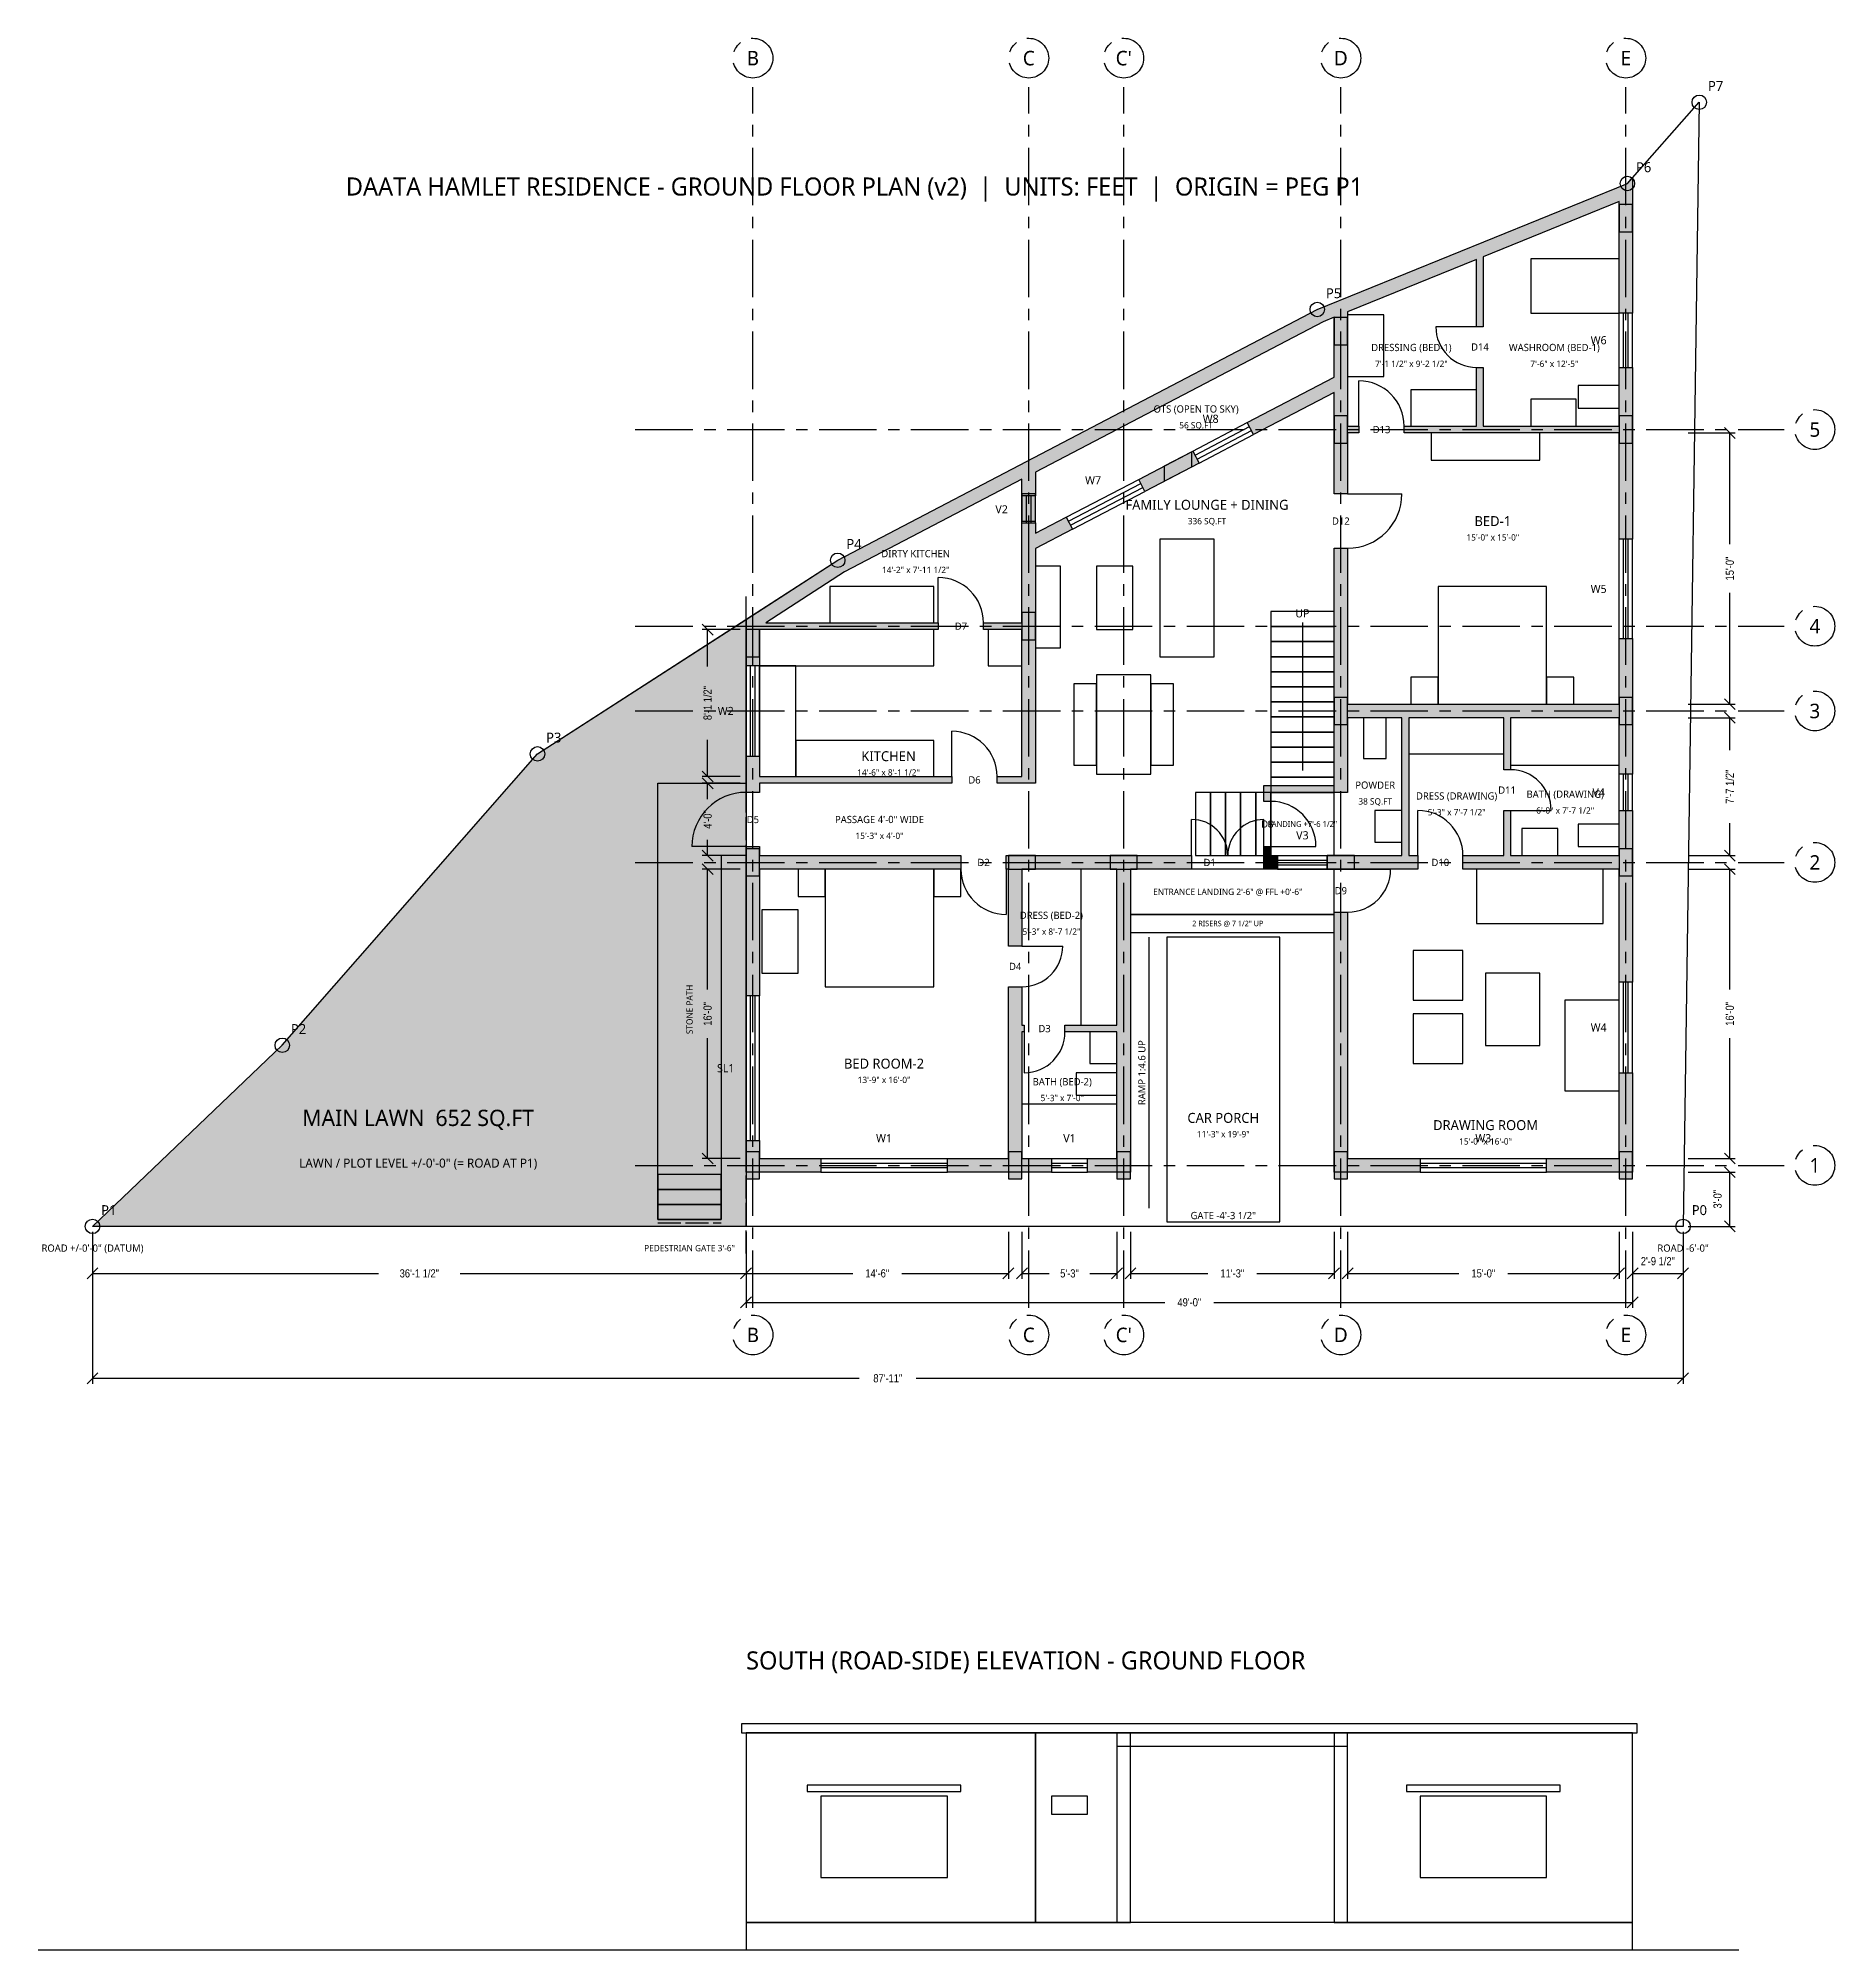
# Model space of a CAD drawing. Header units: feet. Extents: x -3 to 96, y -40 to 66.
import ezdxf
from ezdxf.enums import TextEntityAlignment as Align

# ---------------------------------------------------------------- set-up
doc = ezdxf.new("R2010")
doc.units = ezdxf.units.FT
doc.header["$MEASUREMENT"] = 0
doc.linetypes.add('CENTER', pattern=[5.08, 3.175, -0.635, 0.635, -0.635])
doc.linetypes.add('DASHED', pattern=[1.524, 1.27, -0.254])
for name, color, linetype in [('0_SITE_BOUNDARY', 1, 'Continuous'), ('A-DIMS', 1, 'Continuous'), ('A-DOOR', 4, 'Continuous'), ('A-ELEV', 7, 'Continuous'), ('A-FIXT', 140, 'Continuous'), ('A-FURN', 9, 'Continuous'), ('A-GLAZ', 5, 'Continuous'), ('A-ROOM-NAME', 2, 'Continuous'), ('A-STAIR', 6, 'Continuous'), ('A-TEXT', 7, 'Continuous'), ('A-WALL', 7, 'Continuous'), ('A-WALL-HATCH', 8, 'Continuous'), ('L-LAWN', 3, 'Continuous'), ('S-COLS', 7, 'Continuous'), ('S-GRID', 8, 'CENTER')]:
    doc.layers.add(name, color=color, linetype=linetype)
doc.styles.add('OpenSans', font='OpenSans-Regular.ttf')
doc.styles.add('OpenSansCondensed-Light', font='OpenSansCondensed-Light.ttf')
doc.dimstyles.new('EZ_FEET', dxfattribs={"dimtxt": 0.45, "dimasz": 0.35, "dimexe": 0.3, "dimexo": 0.3, "dimgap": 0.15, "dimtad": 1, "dimtsz": 0.3, "dimcen": 2.5, "dimazin": 3, "dimtfac": 1, "dimtmove": 0, "dimatfit": 3})

# ---------------------------------------------------------------- blocks, each defined once
blk = doc.blocks.new('_OBLIQUE')
at = {"color": 0, "linetype": 'BYBLOCK'}
blk.add_line((-0.5, -0.5), (0.5, 0.5), dxfattribs=at)
blk = doc.blocks.new('*D1')
for p, q in [((0, -0.3), (0, -2.9)), ((36.125, -0.3), (36.125, -2.9)), ((0, -2.6), (15.8125, -2.6)), ((20.3125, -2.6), (36.125, -2.6))]:
    blk.add_line(p, q)
at = {"layer": 'Defpoints'}
for p in [(0, 0), (36.125, 0), (0, -2.6)]:
    blk.add_point(p, dxfattribs=at)
at = {"layer": 'A-DIMS', "xscale": 0.6, "yscale": 0.6}
for p in [(0, -2.6), (36.125, -2.6)]:
    blk.add_blockref('_OBLIQUE', p, dxfattribs=at)
at = {"layer": 'A-DIMS', "insert": (18.0625, -2.6), "char_height": 0.45, "attachment_point": 5, "style": 'OpenSansCondensed-Light'}
blk.add_mtext('36\'-1 1/2"', dxfattribs=at)
blk = doc.blocks.new('*D2')
for p, q in [((36.125, -0.3), (36.125, -2.9)), ((50.625, -0.3), (50.625, -2.9)), ((36.125, -2.6), (42.025, -2.6)), ((44.725, -2.6), (50.625, -2.6))]:
    blk.add_line(p, q)
at = {"layer": 'Defpoints'}
for p in [(36.125, 0), (50.625, 0), (36.125, -2.6)]:
    blk.add_point(p, dxfattribs=at)
at = {"layer": 'A-DIMS', "xscale": 0.6, "yscale": 0.6}
for p in [(36.125, -2.6), (50.625, -2.6)]:
    blk.add_blockref('_OBLIQUE', p, dxfattribs=at)
at = {"layer": 'A-DIMS', "insert": (43.375, -2.6), "char_height": 0.45, "attachment_point": 5, "style": 'OpenSansCondensed-Light'}
blk.add_mtext('14\'-6"', dxfattribs=at)
blk = doc.blocks.new('*D3')
for p, q in [((51.375, -0.3), (51.375, -2.9)), ((56.625, -0.3), (56.625, -2.9)), ((51.375, -2.6), (52.875, -2.6)), ((55.125, -2.6), (56.625, -2.6))]:
    blk.add_line(p, q)
at = {"layer": 'Defpoints'}
for p in [(51.375, 0), (56.625, 0), (51.375, -2.6)]:
    blk.add_point(p, dxfattribs=at)
at = {"layer": 'A-DIMS', "xscale": 0.6, "yscale": 0.6}
for p in [(51.375, -2.6), (56.625, -2.6)]:
    blk.add_blockref('_OBLIQUE', p, dxfattribs=at)
at = {"layer": 'A-DIMS', "insert": (54, -2.6), "char_height": 0.45, "attachment_point": 5, "style": 'OpenSansCondensed-Light'}
blk.add_mtext('5\'-3"', dxfattribs=at)
blk = doc.blocks.new('*D4')
for p, q in [((57.375, -0.3), (57.375, -2.9)), ((68.625, -0.3), (68.625, -2.9)), ((57.375, -2.6), (61.65, -2.6)), ((64.35, -2.6), (68.625, -2.6))]:
    blk.add_line(p, q)
at = {"layer": 'Defpoints'}
for p in [(57.375, 0), (68.625, 0), (57.375, -2.6)]:
    blk.add_point(p, dxfattribs=at)
at = {"layer": 'A-DIMS', "xscale": 0.6, "yscale": 0.6}
for p in [(57.375, -2.6), (68.625, -2.6)]:
    blk.add_blockref('_OBLIQUE', p, dxfattribs=at)
at = {"layer": 'A-DIMS', "insert": (63, -2.6), "char_height": 0.45, "attachment_point": 5, "style": 'OpenSansCondensed-Light'}
blk.add_mtext('11\'-3"', dxfattribs=at)
blk = doc.blocks.new('*D5')
for p, q in [((69.375, -0.3), (69.375, -2.9)), ((84.375, -0.3), (84.375, -2.9)), ((69.375, -2.6), (75.525, -2.6)), ((78.225, -2.6), (84.375, -2.6))]:
    blk.add_line(p, q)
at = {"layer": 'Defpoints'}
for p in [(69.375, 0), (84.375, 0), (69.375, -2.6)]:
    blk.add_point(p, dxfattribs=at)
at = {"layer": 'A-DIMS', "xscale": 0.6, "yscale": 0.6}
for p in [(69.375, -2.6), (84.375, -2.6)]:
    blk.add_blockref('_OBLIQUE', p, dxfattribs=at)
at = {"layer": 'A-DIMS', "insert": (76.875, -2.6), "char_height": 0.45, "attachment_point": 5, "style": 'OpenSansCondensed-Light'}
blk.add_mtext('15\'-0"', dxfattribs=at)
blk = doc.blocks.new('*D7')
for p, q in [((36.125, -0.3), (36.125, -4.5)), ((85.125, -0.3), (85.125, -4.5)), ((36.125, -4.2), (59.275, -4.2)), ((61.975, -4.2), (85.125, -4.2))]:
    blk.add_line(p, q)
at = {"layer": 'Defpoints'}
for p in [(36.125, 0), (85.125, 0), (36.125, -4.2)]:
    blk.add_point(p, dxfattribs=at)
at = {"layer": 'A-DIMS', "xscale": 0.6, "yscale": 0.6}
for p in [(36.125, -4.2), (85.125, -4.2)]:
    blk.add_blockref('_OBLIQUE', p, dxfattribs=at)
at = {"layer": 'A-DIMS', "insert": (60.625, -4.2), "char_height": 0.45, "attachment_point": 5, "style": 'OpenSansCondensed-Light'}
blk.add_mtext('49\'-0"', dxfattribs=at)
blk = doc.blocks.new('*D8')
for p, q in [((0, -0.3), (0, -8.7)), ((87.9167, -0.3), (87.9167, -8.7)), ((0, -8.4), (42.38335, -8.4)), ((45.53335, -8.4), (87.9167, -8.4))]:
    blk.add_line(p, q)
at = {"layer": 'Defpoints'}
for p in [(0, 0), (87.9167, 0), (0, -8.4)]:
    blk.add_point(p, dxfattribs=at)
at = {"layer": 'A-DIMS', "xscale": 0.6, "yscale": 0.6}
for p in [(0, -8.4), (87.9167, -8.4)]:
    blk.add_blockref('_OBLIQUE', p, dxfattribs=at)
at = {"layer": 'A-DIMS', "insert": (43.95835, -8.4), "char_height": 0.45, "attachment_point": 5, "style": 'OpenSansCondensed-Light'}
blk.add_mtext('87\'-11"', dxfattribs=at)
blk = doc.blocks.new('*D9')
for p, q in [((88.2, 3), (90.8, 3)), ((90.5, 0), (90.5, 3)), ((88.2, 0), (90.8, 0))]:
    blk.add_line(p, q)
at = {"layer": 'Defpoints'}
for p in [(87.9, 3), (87.9, 0), (90.5, 0)]:
    blk.add_point(p, dxfattribs=at)
at = {"layer": 'A-DIMS', "xscale": 0.6, "yscale": 0.6, "rotation": 90}
for p in [(90.5, 3), (90.5, 0)]:
    blk.add_blockref('_OBLIQUE', p, dxfattribs=at)
at = {"layer": 'A-DIMS', "insert": (89.825, 1.5), "char_height": 0.45, "attachment_point": 5, "rotation": 90, "style": 'OpenSansCondensed-Light'}
blk.add_mtext('3\'-0"', dxfattribs=at)
blk = doc.blocks.new('*D10')
for p, q in [((88.2, 19.75), (90.8, 19.75)), ((90.5, 13.1), (90.5, 19.75)), ((90.5, 3.75), (90.5, 10.4)), ((88.2, 3.75), (90.8, 3.75))]:
    blk.add_line(p, q)
at = {"layer": 'Defpoints'}
for p in [(87.9, 19.75), (87.9, 3.75), (90.5, 3.75)]:
    blk.add_point(p, dxfattribs=at)
at = {"layer": 'A-DIMS', "xscale": 0.6, "yscale": 0.6, "rotation": 90}
for p in [(90.5, 19.75), (90.5, 3.75)]:
    blk.add_blockref('_OBLIQUE', p, dxfattribs=at)
at = {"layer": 'A-DIMS', "insert": (90.5, 11.75), "char_height": 0.45, "attachment_point": 5, "rotation": 90, "style": 'OpenSansCondensed-Light'}
blk.add_mtext('16\'-0"', dxfattribs=at)
blk = doc.blocks.new('*D11')
for p, q in [((88.2, 28.125), (90.8, 28.125)), ((90.5, 26.3375), (90.5, 28.125)), ((90.5, 20.5), (90.5, 22.2875)), ((88.2, 20.5), (90.8, 20.5))]:
    blk.add_line(p, q)
at = {"layer": 'Defpoints'}
for p in [(87.9, 28.125), (87.9, 20.5), (90.5, 20.5)]:
    blk.add_point(p, dxfattribs=at)
at = {"layer": 'A-DIMS', "xscale": 0.6, "yscale": 0.6, "rotation": 90}
for p in [(90.5, 28.125), (90.5, 20.5)]:
    blk.add_blockref('_OBLIQUE', p, dxfattribs=at)
at = {"layer": 'A-DIMS', "insert": (90.5, 24.3125), "char_height": 0.45, "attachment_point": 5, "rotation": 90, "style": 'OpenSansCondensed-Light'}
blk.add_mtext('7\'-7 1/2"', dxfattribs=at)
blk = doc.blocks.new('*D12')
for p, q in [((88.2, 43.875), (90.8, 43.875)), ((90.5, 37.725), (90.5, 43.875)), ((90.5, 28.875), (90.5, 35.025)), ((88.2, 28.875), (90.8, 28.875))]:
    blk.add_line(p, q)
at = {"layer": 'Defpoints'}
for p in [(87.9, 43.875), (87.9, 28.875), (90.5, 28.875)]:
    blk.add_point(p, dxfattribs=at)
at = {"layer": 'A-DIMS', "xscale": 0.6, "yscale": 0.6, "rotation": 90}
for p in [(90.5, 43.875), (90.5, 28.875)]:
    blk.add_blockref('_OBLIQUE', p, dxfattribs=at)
at = {"layer": 'A-DIMS', "insert": (90.5, 36.375), "char_height": 0.45, "attachment_point": 5, "rotation": 90, "style": 'OpenSansCondensed-Light'}
blk.add_mtext('15\'-0"', dxfattribs=at)
blk = doc.blocks.new('*D13')
for p, q in [((35.8, 19.75), (33.7, 19.75)), ((34, 13.1), (34, 19.75)), ((34, 3.75), (34, 10.4)), ((35.8, 3.75), (33.7, 3.75))]:
    blk.add_line(p, q)
at = {"layer": 'Defpoints'}
for p in [(36.1, 19.75), (34, 3.75), (36.1, 3.75)]:
    blk.add_point(p, dxfattribs=at)
at = {"layer": 'A-DIMS', "xscale": 0.6, "yscale": 0.6, "rotation": 90}
for p in [(34, 19.75), (34, 3.75)]:
    blk.add_blockref('_OBLIQUE', p, dxfattribs=at)
at = {"layer": 'A-DIMS', "insert": (34, 11.75), "char_height": 0.45, "attachment_point": 5, "rotation": 90, "style": 'OpenSansCondensed-Light'}
blk.add_mtext('16\'-0"', dxfattribs=at)
blk = doc.blocks.new('*D14')
for p, q in [((35.8, 24.5), (33.7, 24.5)), ((34, 23.625), (34, 24.5)), ((34, 20.5), (34, 21.375)), ((35.8, 20.5), (33.7, 20.5))]:
    blk.add_line(p, q)
at = {"layer": 'Defpoints'}
for p in [(36.1, 24.5), (34, 20.5), (36.1, 20.5)]:
    blk.add_point(p, dxfattribs=at)
at = {"layer": 'A-DIMS', "xscale": 0.6, "yscale": 0.6, "rotation": 90}
for p in [(34, 24.5), (34, 20.5)]:
    blk.add_blockref('_OBLIQUE', p, dxfattribs=at)
at = {"layer": 'A-DIMS', "insert": (34, 22.5), "char_height": 0.45, "attachment_point": 5, "rotation": 90, "style": 'OpenSansCondensed-Light'}
blk.add_mtext('4\'-0"', dxfattribs=at)
blk = doc.blocks.new('*D15')
for p, q in [((35.8, 33), (33.7, 33)), ((34, 30.9625), (34, 33)), ((34, 24.875), (34, 26.9125)), ((35.8, 24.875), (33.7, 24.875))]:
    blk.add_line(p, q)
at = {"layer": 'Defpoints'}
for p in [(36.1, 33), (34, 24.875), (36.1, 24.875)]:
    blk.add_point(p, dxfattribs=at)
at = {"layer": 'A-DIMS', "xscale": 0.6, "yscale": 0.6, "rotation": 90}
for p in [(34, 33), (34, 24.875)]:
    blk.add_blockref('_OBLIQUE', p, dxfattribs=at)
at = {"layer": 'A-DIMS', "insert": (34, 28.9375), "char_height": 0.45, "attachment_point": 5, "rotation": 90, "style": 'OpenSansCondensed-Light'}
blk.add_mtext('8\'-1 1/2"', dxfattribs=at)

msp = doc.modelspace()

# ---------------------------------------------------------------- hatches: boundary and pattern name
at = {"layer": 'A-WALL-HATCH'}
for points in [[(36.125, 33.567), (41.19, 36.835), (67.699, 50.701), (84.837, 57.668), (85.125, 57.993), (85.125, 50.5), (84.375, 50.5), (84.375, 56.67), (76.875, 53.621), (76.875, 49.75), (76.5, 49.75), (76.5, 53.469), (69.375, 50.573), (69.375, 44.25), (70, 44.25), (70, 43.875), (69.375, 43.875), (69.375, 40.5), (68.625, 40.5), (68.625, 46.107), (64.174, 43.779), (63.826, 44.443), (68.625, 46.953), (68.625, 50.268), (68.015, 50.02), (52.125, 41.709), (52.125, 40.4), (51.375, 40.4), (51.375, 41.316), (41.568, 36.187), (37.21, 33.375), (46.75, 33.375), (46.75, 33), (36.875, 33), (36.875, 31), (36.125, 31), (36.125, 33.567)], [(85.125, 38), (84.375, 38), (84.375, 43.875), (72.5, 43.875), (72.5, 44.25), (76.5, 44.25), (76.5, 47.5), (76.875, 47.5), (76.875, 44.25), (84.375, 44.25), (84.375, 47.5), (85.125, 47.5), (85.125, 38)], [(58.174, 40.64), (57.826, 41.305), (60.826, 42.874), (61.174, 42.21), (58.174, 40.64)], [(52.125, 37.477), (52.125, 24.5), (50, 24.5), (50, 24.875), (51.375, 24.875), (51.375, 33), (49.25, 33), (49.25, 33.375), (51.375, 33.375), (51.375, 38.9), (52.125, 38.9), (52.125, 38.323), (53.826, 39.213), (54.174, 38.548), (52.125, 37.477)], [(68.605, 19.75), (68.25, 19.75), (68.25, 20.5), (72.375, 20.5), (72.375, 24), (72.375, 28.125), (69.375, 28.125), (69.375, 24), (65.125, 24), (65.125, 23.5), (64.75, 23.5), (64.75, 24.375), (68.625, 24.375), (68.625, 37.5), (69.375, 37.5), (69.375, 28.875), (84.375, 28.875), (84.375, 32.5), (85.125, 32.5), (85.125, 25), (84.375, 25), (84.375, 28.125), (78.375, 28.125), (78.375, 25.25), (78, 25.25), (78, 28.125), (72.75, 28.125), (72.75, 20.5), (73.25, 20.5), (73.25, 19.75), (69.395, 19.75), (69.375, 19.75), (68.625, 19.75), (68.605, 19.75)], [(36.125, 26), (36.875, 26), (36.875, 24.875), (47.5, 24.875), (47.5, 24.5), (36.875, 24.5), (36.875, 24), (36.125, 24), (36.125, 26)], [(85.125, 13.5), (84.375, 13.5), (84.375, 19.75), (75.75, 19.75), (75.75, 20.5), (78, 20.5), (78, 23), (78.375, 23), (78.375, 20.5), (84.375, 20.5), (84.375, 23), (85.125, 23), (85.125, 13.5)], [(36.125, 21), (36.875, 21), (36.875, 20.5), (48, 20.5), (48, 19.75), (36.875, 19.75), (36.875, 12.75), (36.125, 12.75), (36.125, 21)], [(57.375, 19.75), (57.375, 3), (55, 3), (55, 3.75), (56.625, 3.75), (56.625, 10.75), (53.75, 10.75), (53.75, 11.125), (56.625, 11.125), (56.625, 19.75), (51.375, 19.75), (51.375, 15.5), (50.625, 15.5), (50.625, 19.75), (50.5, 19.75), (50.5, 20.5), (52.125, 20.5), (60.75, 20.5), (60.75, 19.75), (57.375, 19.75)], [(64.75, 19.75), (64.75, 20.5), (64.75, 20.52), (64.75, 21), (65.125, 21), (65.125, 20.5), (65.5, 20.5), (65.5, 19.75), (64.75, 19.75)], [(68.625, 3), (68.625, 17.375), (69.375, 17.375), (69.375, 3.75), (73.375, 3.75), (73.375, 3), (68.625, 3)], [(47.25, 3), (47.25, 3.75), (50.625, 3.75), (50.625, 13.25), (51.375, 13.25), (51.375, 11.125), (51.5, 11.125), (51.5, 10.75), (51.375, 10.75), (51.375, 3.75), (53, 3.75), (53, 3), (47.25, 3)], [(85.125, 3), (80.375, 3), (80.375, 3.75), (84.375, 3.75), (84.375, 8.5), (85.125, 8.5), (85.125, 3)], [(36.125, 3), (36.125, 4.75), (36.875, 4.75), (36.875, 3.75), (40.25, 3.75), (40.25, 3), (36.125, 3)]]:
    msp.add_hatch(color=8, dxfattribs=at).paths.add_polyline_path(points)
at = {"layer": 'L-LAWN'}
h = msp.add_hatch(dxfattribs=at)
h.set_pattern_fill('DOTS', scale=1.5)
h.paths.add_polyline_path([(10.488, 10.012), (24.595, 26.127), (36.125, 33.567), (36.125, 0), (0, 0), (10.488, 10.012)])
at = {"layer": 'S-COLS'}
for points in [[(85.125, 55), (85.125, 56.5), (84.375, 56.5), (84.375, 55), (85.125, 55)], [(69.375, 48.75), (69.375, 50.25), (68.625, 50.25), (68.625, 48.75), (69.375, 48.75)], [(69.375, 43.312), (69.375, 44.812), (68.625, 44.812), (68.625, 43.312), (69.375, 43.312)], [(85.125, 43.312), (85.125, 44.812), (84.375, 44.812), (84.375, 43.312), (85.125, 43.312)], [(60.75, 41.988), (59.25, 41.203), (59.25, 42.05), (60.75, 42.834), (60.75, 41.988)], [(52.125, 39), (52.125, 40.5), (51.375, 40.5), (51.375, 39), (52.125, 39)], [(52.125, 32.438), (52.125, 33.938), (51.375, 33.938), (51.375, 32.438), (52.125, 32.438)], [(36.875, 31.5), (36.875, 33), (36.125, 33), (36.125, 31.5), (36.875, 31.5)], [(69.375, 27.75), (69.375, 29.25), (68.625, 29.25), (68.625, 27.75), (69.375, 27.75)], [(85.125, 27.75), (85.125, 29.25), (84.375, 29.25), (84.375, 27.75), (85.125, 27.75)], [(36.875, 19.375), (36.875, 20.875), (36.125, 20.875), (36.125, 19.375), (36.875, 19.375)], [(52.125, 19.75), (52.125, 20.5), (50.625, 20.5), (50.625, 19.75), (52.125, 19.75)], [(57.75, 19.75), (57.75, 20.5), (56.25, 20.5), (56.25, 19.75), (57.75, 19.75)], [(69.75, 19.75), (69.75, 20.5), (68.25, 20.5), (68.25, 19.75), (69.75, 19.75)], [(85.125, 19.375), (85.125, 20.875), (84.375, 20.875), (84.375, 19.375), (85.125, 19.375)], [(36.875, 2.625), (36.875, 4.125), (36.125, 4.125), (36.125, 2.625), (36.875, 2.625)], [(51.375, 2.625), (51.375, 4.125), (50.625, 4.125), (50.625, 2.625), (51.375, 2.625)], [(57.375, 2.625), (57.375, 4.125), (56.625, 4.125), (56.625, 2.625), (57.375, 2.625)], [(69.375, 2.625), (69.375, 4.125), (68.625, 4.125), (68.625, 2.625), (69.375, 2.625)], [(85.125, 2.625), (85.125, 4.125), (84.375, 4.125), (84.375, 2.625), (85.125, 2.625)]]:
    msp.add_hatch(color=7, dxfattribs=at).paths.add_polyline_path(points)

# ---------------------------------------------------------------- linework, layer by layer
at = {"layer": '0_SITE_BOUNDARY', "linetype": 'DASHED'}
msp.add_line((36.125, -1.5), (36.125, 35.067), dxfattribs=at)
at = {"layer": '0_SITE_BOUNDARY'}
msp.add_lwpolyline([(0, 0), (10.488, 10.012), (24.595, 26.127), (41.19, 36.835), (67.699, 50.701), (84.837, 57.668), (88.814, 62.16), (87.917, 0), (0, 0)], close=True, dxfattribs=at)
for centre in [(88.814, 62.16), (84.837, 57.668), (67.699, 50.701), (41.19, 36.835), (24.595, 26.127), (10.488, 10.012), (0, 0), (87.917, 0)]:
    msp.add_circle(centre, 0.4, dxfattribs=at)
at = {"layer": 'A-DOOR'}
for p, q in [((76.5, 49.75), (74.25, 49.75)), ((70, 44.25), (70, 46.75)), ((69.375, 40.5), (72.375, 40.5)), ((46.75, 33.375), (46.75, 35.875)), ((47.5, 24.875), (47.5, 27.375)), ((60.75, 20.5), (60.75, 22.5)), ((64.75, 20.5), (64.75, 22.5)), ((73.25, 20.5), (73.25, 23)), ((78.375, 23), (80.625, 23)), ((36.125, 21), (33.125, 21)), ((65.125, 21), (67.625, 21)), ((50.5, 19.75), (50.5, 17.25)), ((69.375, 19.75), (71.75, 19.75)), ((51.375, 15.5), (53.625, 15.5)), ((51.5, 10.75), (51.5, 8.5))]:
    msp.add_line(p, q, dxfattribs=at)
at = {"layer": 'A-DOOR', "linetype": 'DASHED'}
msp.add_line((31.25, 0.19), (34.75, 0.19), dxfattribs=at)
at = {"layer": 'A-DOOR'}
for centre, radius, start, end in [((76.5, 49.75), 2.25, -180, -90), ((70, 44.25), 2.5, 0, 90), ((69.375, 40.5), 3, -90, 0), ((46.75, 33.375), 2.5, 0, 90), ((47.5, 24.875), 2.5, 0, 90), ((78.375, 23), 2.25, 0, 90), ((36.125, 21), 3, 90, 180), ((65.125, 21), 2.5, 0, 90), ((60.75, 20.5), 2, 0, 90), ((64.75, 20.5), 2, 90, 180), ((73.25, 20.5), 2.5, 0, 90), ((50.5, 19.75), 2.5, 180, 270), ((69.375, 19.75), 2.375, -90, 0), ((51.375, 15.5), 2.25, -90, 0), ((51.5, 10.75), 2.25, -90, 0)]:
    msp.add_arc(centre, radius, start, end, dxfattribs=at)
at = {"layer": 'A-ELEV'}
msp.add_line((-3, -40), (91, -40), dxfattribs=at)
for points in [[(35.875, -28), (85.375, -28), (85.375, -27.5), (35.875, -27.5)], [(36.125, -38.5), (52.125, -38.5), (52.125, -28), (36.125, -28)], [(52.125, -38.5), (57.375, -38.5), (57.375, -28), (52.125, -28)], [(56.625, -38.5), (57.375, -38.5), (57.375, -28), (56.625, -28)], [(56.625, -28.75), (69.375, -28.75), (69.375, -28), (56.625, -28)], [(68.625, -38.5), (85.125, -38.5), (85.125, -28), (68.625, -28)], [(68.625, -38.5), (69.375, -38.5), (69.375, -28), (68.625, -28)], [(39.5, -31.25), (48, -31.25), (48, -30.9), (39.5, -30.9)], [(72.625, -31.25), (81.125, -31.25), (81.125, -30.9), (72.625, -30.9)], [(36.125, -40), (85.125, -40), (85.125, -38.5), (36.125, -38.5)]]:
    msp.add_lwpolyline(points, close=True, dxfattribs=at)
at = {"layer": 'A-FIXT'}
for points in [[(84.375, 50.5), (84.375, 53.5), (79.5, 53.5), (79.5, 50.5), (84.375, 50.5)], [(82, 44.25), (82, 45.75), (79.5, 45.75), (79.5, 44.25), (82, 44.25)], [(84.375, 45.25), (84.375, 46.5), (82.125, 46.5), (82.125, 45.25), (84.375, 45.25)], [(46.5, 33.375), (46.5, 35.375), (40.75, 35.375), (40.75, 33.375), (46.5, 33.375)], [(46.5, 31), (46.5, 33), (36.875, 33), (36.875, 31), (46.5, 31)], [(51.375, 31), (51.375, 33), (49.5, 33), (49.5, 31), (51.375, 31)], [(38.875, 24.875), (38.875, 31), (36.875, 31), (36.875, 24.875), (38.875, 24.875)], [(71.5, 25.875), (71.5, 28.125), (70.25, 28.125), (70.25, 25.875), (71.5, 25.875)], [(84.375, 25.5), (84.375, 28.125), (78.375, 28.125), (78.375, 25.5), (84.375, 25.5)], [(46.5, 24.875), (46.5, 26.875), (38.875, 26.875), (38.875, 24.875), (46.5, 24.875)], [(72.375, 21.25), (72.375, 23), (70.875, 23), (70.875, 21.25), (72.375, 21.25)], [(84.375, 21), (84.375, 22.25), (82.125, 22.25), (82.125, 21), (84.375, 21)], [(81, 20.5), (81, 22), (79, 22), (79, 20.5), (81, 20.5)], [(56.625, 9), (56.625, 10.75), (55.125, 10.75), (55.125, 9), (56.625, 9)], [(56.625, 7.25), (56.625, 8.5), (54.375, 8.5), (54.375, 7.25), (56.625, 7.25)], [(56.625, 3.75), (56.625, 6.75), (51.375, 6.75), (51.375, 3.75), (56.625, 3.75)]]:
    msp.add_lwpolyline(points, close=True, dxfattribs=at)
at = {"layer": 'A-FURN'}
for points in [[(71.375, 47), (71.375, 50.4), (69.375, 50.4), (69.375, 47), (71.375, 47)], [(76.5, 44.25), (76.5, 46.25), (72.875, 46.25), (72.875, 44.25), (76.5, 44.25)], [(80, 42.375), (80, 43.875), (74, 43.875), (74, 42.375), (80, 42.375)], [(62, 31.5), (62, 38), (59, 38), (59, 31.5), (62, 31.5)], [(53.5, 32), (53.5, 36.5), (52.125, 36.5), (52.125, 32), (53.5, 32)], [(57.5, 33), (57.5, 36.5), (55.5, 36.5), (55.5, 33), (57.5, 33)], [(80.375, 28.875), (80.375, 35.375), (74.375, 35.375), (74.375, 28.875), (80.375, 28.875)], [(55.5, 25.5), (55.5, 30), (54.25, 30), (54.25, 25.5), (55.5, 25.5)], [(58.5, 25), (58.5, 30.5), (55.5, 30.5), (55.5, 25), (58.5, 25)], [(59.75, 25.5), (59.75, 30), (58.5, 30), (58.5, 25.5), (59.75, 25.5)], [(74.375, 28.875), (74.375, 30.375), (72.875, 30.375), (72.875, 28.875), (74.375, 28.875)], [(81.875, 28.875), (81.875, 30.375), (80.375, 30.375), (80.375, 28.875), (81.875, 28.875)], [(78, 26.125), (78, 28.125), (72.75, 28.125), (72.75, 26.125), (78, 26.125)], [(40.5, 18.25), (40.5, 19.75), (39, 19.75), (39, 18.25), (40.5, 18.25)], [(46.5, 13.25), (46.5, 19.75), (40.5, 19.75), (40.5, 13.25), (46.5, 13.25)], [(48, 18.25), (48, 19.75), (46.5, 19.75), (46.5, 18.25), (48, 18.25)], [(56.625, 11.125), (56.625, 19.75), (54.625, 19.75), (54.625, 11.125), (56.625, 11.125)], [(83.5, 16.75), (83.5, 19.75), (76.5, 19.75), (76.5, 16.75), (83.5, 16.75)], [(39, 14), (39, 17.5), (37, 17.5), (37, 14), (39, 14)], [(65.625, 0.25), (65.625, 16), (59.375, 16), (59.375, 0.25), (65.625, 0.25)], [(75.75, 12.5), (75.75, 15.25), (73, 15.25), (73, 12.5), (75.75, 12.5)], [(80, 10), (80, 14), (77, 14), (77, 10), (80, 10)], [(75.75, 9), (75.75, 11.75), (73, 11.75), (73, 9), (75.75, 9)], [(84.375, 7.5), (84.375, 12.5), (81.375, 12.5), (81.375, 7.5), (84.375, 7.5)]]:
    msp.add_lwpolyline(points, close=True, dxfattribs=at)
at = {"layer": 'A-GLAZ'}
for p, q in [((84.375, 47.5), (84.375, 50.5)), ((84.625, 47.5), (84.625, 50.5)), ((84.875, 47.5), (84.875, 50.5)), ((85.125, 47.5), (85.125, 50.5)), ((60.826, 42.874), (63.826, 44.443)), ((60.942, 42.653), (63.942, 44.222)), ((61.058, 42.431), (64.058, 44)), ((61.174, 42.21), (64.174, 43.779)), ((53.826, 39.213), (57.826, 41.305)), ((51.375, 38.9), (51.375, 40.4)), ((51.625, 38.9), (51.625, 40.4)), ((51.875, 38.9), (51.875, 40.4)), ((52.125, 38.9), (52.125, 40.4)), ((53.942, 38.991), (57.942, 41.083)), ((54.058, 38.77), (58.058, 40.862)), ((54.174, 38.548), (58.174, 40.64)), ((84.375, 32.5), (84.375, 38)), ((84.625, 32.5), (84.625, 38)), ((84.875, 32.5), (84.875, 38)), ((85.125, 32.5), (85.125, 38)), ((36.125, 26), (36.125, 31)), ((36.375, 26), (36.375, 31)), ((36.625, 26), (36.625, 31)), ((36.875, 26), (36.875, 31)), ((84.375, 23), (84.375, 25)), ((84.625, 23), (84.625, 25)), ((84.875, 23), (84.875, 25)), ((85.125, 23), (85.125, 25)), ((65.5, 20.5), (68.25, 20.5)), ((65.5, 20.25), (68.25, 20.25)), ((65.5, 20), (68.25, 20)), ((65.5, 19.75), (68.25, 19.75)), ((36.125, 4.75), (36.125, 12.75)), ((36.375, 4.75), (36.375, 12.75)), ((36.625, 4.75), (36.625, 12.75)), ((36.875, 4.75), (36.875, 12.75)), ((84.375, 8.5), (84.375, 13.5)), ((84.625, 8.5), (84.625, 13.5)), ((84.875, 8.5), (84.875, 13.5)), ((85.125, 8.5), (85.125, 13.5)), ((40.25, 3.75), (47.25, 3.75)), ((40.25, 3.5), (47.25, 3.5)), ((40.25, 3.25), (47.25, 3.25)), ((53, 3.75), (55, 3.75)), ((53, 3.5), (55, 3.5)), ((53, 3.25), (55, 3.25)), ((73.375, 3.75), (80.375, 3.75)), ((73.375, 3.5), (80.375, 3.5)), ((73.375, 3.25), (80.375, 3.25)), ((40.25, 3), (47.25, 3)), ((53, 3), (55, 3)), ((73.375, 3), (80.375, 3))]:
    msp.add_line(p, q, dxfattribs=at)
for points in [[(40.25, -36), (47.25, -36), (47.25, -31.5), (40.25, -31.5)], [(53, -32.5), (55, -32.5), (55, -31.5), (53, -31.5)], [(73.375, -36), (80.375, -36), (80.375, -31.5), (73.375, -31.5)]]:
    msp.add_lwpolyline(points, close=True, dxfattribs=at)
at = {"layer": 'A-STAIR'}
for p, q in [((66.875, 33.4), (66.875, 25.2)), ((58.4, 1), (58.4, 16))]:
    msp.add_line(p, q, dxfattribs=at)
for points in [[(68.625, 33.167), (68.625, 34), (65.125, 34), (65.125, 33.167), (68.625, 33.167)], [(68.625, 32.333), (68.625, 33.167), (65.125, 33.167), (65.125, 32.333), (68.625, 32.333)], [(68.625, 31.5), (68.625, 32.333), (65.125, 32.333), (65.125, 31.5), (68.625, 31.5)], [(68.625, 30.667), (68.625, 31.5), (65.125, 31.5), (65.125, 30.667), (68.625, 30.667)], [(68.625, 29.833), (68.625, 30.667), (65.125, 30.667), (65.125, 29.833), (68.625, 29.833)], [(68.625, 29), (68.625, 29.833), (65.125, 29.833), (65.125, 29), (68.625, 29)], [(68.625, 28.167), (68.625, 29), (65.125, 29), (65.125, 28.167), (68.625, 28.167)], [(68.625, 27.333), (68.625, 28.167), (65.125, 28.167), (65.125, 27.333), (68.625, 27.333)], [(68.625, 26.5), (68.625, 27.333), (65.125, 27.333), (65.125, 26.5), (68.625, 26.5)], [(68.625, 25.667), (68.625, 26.5), (65.125, 26.5), (65.125, 25.667), (68.625, 25.667)], [(68.625, 24.833), (68.625, 25.667), (65.125, 25.667), (65.125, 24.833), (68.625, 24.833)], [(68.625, 24), (68.625, 24.833), (65.125, 24.833), (65.125, 24), (68.625, 24)], [(61.792, 20.5), (61.792, 24), (60.958, 24), (60.958, 20.5), (61.792, 20.5)], [(62.625, 20.5), (62.625, 24), (61.792, 24), (61.792, 20.5), (62.625, 20.5)], [(63.458, 20.5), (63.458, 24), (62.625, 24), (62.625, 20.5), (63.458, 20.5)], [(64.292, 20.5), (64.292, 24), (63.458, 24), (63.458, 20.5), (64.292, 20.5)], [(65.125, 20.5), (65.125, 24), (64.292, 24), (64.292, 20.5), (65.125, 20.5)], [(68.625, 20.5), (68.625, 24), (65.125, 24), (65.125, 20.5), (68.625, 20.5)], [(68.625, 17.25), (68.625, 19.75), (57.375, 19.75), (57.375, 17.25), (68.625, 17.25)], [(68.625, 16.25), (68.625, 17.25), (57.375, 17.25), (57.375, 16.25), (68.625, 16.25)], [(34.75, 2.042), (34.75, 2.875), (31.25, 2.875), (31.25, 2.042), (34.75, 2.042)], [(34.75, 1.208), (34.75, 2.042), (31.25, 2.042), (31.25, 1.208), (34.75, 1.208)], [(34.75, 0.375), (34.75, 1.208), (31.25, 1.208), (31.25, 0.375), (34.75, 0.375)]]:
    msp.add_lwpolyline(points, close=True, dxfattribs=at)
at = {"layer": 'A-WALL'}
for points in [[(36.125, 33.567), (41.19, 36.835), (67.699, 50.701), (84.837, 57.668), (85.125, 57.993), (85.125, 50.5), (84.375, 50.5), (84.375, 56.67), (76.875, 53.621), (76.875, 49.75), (76.5, 49.75), (76.5, 53.469), (69.375, 50.573), (69.375, 44.25), (70, 44.25), (70, 43.875), (69.375, 43.875), (69.375, 40.5), (68.625, 40.5), (68.625, 46.107), (64.174, 43.779), (63.826, 44.443), (68.625, 46.953), (68.625, 50.268), (68.015, 50.02), (52.125, 41.709), (52.125, 40.4), (51.375, 40.4), (51.375, 41.316), (41.568, 36.187), (37.21, 33.375), (46.75, 33.375), (46.75, 33), (36.875, 33), (36.875, 31), (36.125, 31), (36.125, 33.567)], [(85.125, 38), (84.375, 38), (84.375, 43.875), (72.5, 43.875), (72.5, 44.25), (76.5, 44.25), (76.5, 47.5), (76.875, 47.5), (76.875, 44.25), (84.375, 44.25), (84.375, 47.5), (85.125, 47.5), (85.125, 38)], [(58.174, 40.64), (57.826, 41.305), (60.826, 42.874), (61.174, 42.21), (58.174, 40.64)], [(52.125, 37.477), (52.125, 24.5), (50, 24.5), (50, 24.875), (51.375, 24.875), (51.375, 33), (49.25, 33), (49.25, 33.375), (51.375, 33.375), (51.375, 38.9), (52.125, 38.9), (52.125, 38.323), (53.826, 39.213), (54.174, 38.548), (52.125, 37.477)], [(68.605, 19.75), (68.25, 19.75), (68.25, 20.5), (72.375, 20.5), (72.375, 24), (72.375, 28.125), (69.375, 28.125), (69.375, 24), (65.125, 24), (65.125, 23.5), (64.75, 23.5), (64.75, 24.375), (68.625, 24.375), (68.625, 37.5), (69.375, 37.5), (69.375, 28.875), (84.375, 28.875), (84.375, 32.5), (85.125, 32.5), (85.125, 25), (84.375, 25), (84.375, 28.125), (78.375, 28.125), (78.375, 25.25), (78, 25.25), (78, 28.125), (72.75, 28.125), (72.75, 20.5), (73.25, 20.5), (73.25, 19.75), (69.395, 19.75), (69.375, 19.75), (68.625, 19.75), (68.605, 19.75)], [(36.125, 26), (36.875, 26), (36.875, 24.875), (47.5, 24.875), (47.5, 24.5), (36.875, 24.5), (36.875, 24), (36.125, 24), (36.125, 26)], [(85.125, 13.5), (84.375, 13.5), (84.375, 19.75), (75.75, 19.75), (75.75, 20.5), (78, 20.5), (78, 23), (78.375, 23), (78.375, 20.5), (84.375, 20.5), (84.375, 23), (85.125, 23), (85.125, 13.5)], [(36.125, 21), (36.875, 21), (36.875, 20.5), (48, 20.5), (48, 19.75), (36.875, 19.75), (36.875, 12.75), (36.125, 12.75), (36.125, 21)], [(57.375, 19.75), (57.375, 3), (55, 3), (55, 3.75), (56.625, 3.75), (56.625, 10.75), (53.75, 10.75), (53.75, 11.125), (56.625, 11.125), (56.625, 19.75), (51.375, 19.75), (51.375, 15.5), (50.625, 15.5), (50.625, 19.75), (50.5, 19.75), (50.5, 20.5), (52.125, 20.5), (60.75, 20.5), (60.75, 19.75), (57.375, 19.75)], [(64.75, 19.75), (64.75, 20.5), (64.75, 20.52), (64.75, 21), (65.125, 21), (65.125, 20.5), (65.5, 20.5), (65.5, 19.75), (64.75, 19.75)], [(68.625, 3), (68.625, 17.375), (69.375, 17.375), (69.375, 3.75), (73.375, 3.75), (73.375, 3), (68.625, 3)], [(47.25, 3), (47.25, 3.75), (50.625, 3.75), (50.625, 13.25), (51.375, 13.25), (51.375, 11.125), (51.5, 11.125), (51.5, 10.75), (51.375, 10.75), (51.375, 3.75), (53, 3.75), (53, 3), (47.25, 3)], [(85.125, 3), (80.375, 3), (80.375, 3.75), (84.375, 3.75), (84.375, 8.5), (85.125, 8.5), (85.125, 3)], [(36.125, 3), (36.125, 4.75), (36.875, 4.75), (36.875, 3.75), (40.25, 3.75), (40.25, 3), (36.125, 3)]]:
    msp.add_lwpolyline(points, close=True, dxfattribs=at)
at = {"layer": 'L-LAWN'}
for points in [[(10.488, 10.012), (24.595, 26.127), (36.125, 33.567), (36.125, 0), (0, 0), (10.488, 10.012)], [(31.25, 0.375), (31.25, 20.5), (31.25, 21), (31.25, 24.5), (36.125, 24.5), (36.125, 20.5), (34.75, 20.5), (34.75, 0.375), (31.25, 0.375)]]:
    msp.add_lwpolyline(points, close=True, dxfattribs=at)
at = {"layer": 'S-COLS'}
for points in [[(85.125, 55), (85.125, 56.5), (84.375, 56.5), (84.375, 55), (85.125, 55)], [(69.375, 48.75), (69.375, 50.25), (68.625, 50.25), (68.625, 48.75), (69.375, 48.75)], [(69.375, 43.312), (69.375, 44.812), (68.625, 44.812), (68.625, 43.312), (69.375, 43.312)], [(85.125, 43.312), (85.125, 44.812), (84.375, 44.812), (84.375, 43.312), (85.125, 43.312)], [(60.75, 41.988), (59.25, 41.203), (59.25, 42.05), (60.75, 42.834), (60.75, 41.988)], [(52.125, 39), (52.125, 40.5), (51.375, 40.5), (51.375, 39), (52.125, 39)], [(52.125, 32.438), (52.125, 33.938), (51.375, 33.938), (51.375, 32.438), (52.125, 32.438)], [(36.875, 31.5), (36.875, 33), (36.125, 33), (36.125, 31.5), (36.875, 31.5)], [(69.375, 27.75), (69.375, 29.25), (68.625, 29.25), (68.625, 27.75), (69.375, 27.75)], [(85.125, 27.75), (85.125, 29.25), (84.375, 29.25), (84.375, 27.75), (85.125, 27.75)], [(36.875, 19.375), (36.875, 20.875), (36.125, 20.875), (36.125, 19.375), (36.875, 19.375)], [(52.125, 19.75), (52.125, 20.5), (50.625, 20.5), (50.625, 19.75), (52.125, 19.75)], [(57.75, 19.75), (57.75, 20.5), (56.25, 20.5), (56.25, 19.75), (57.75, 19.75)], [(69.75, 19.75), (69.75, 20.5), (68.25, 20.5), (68.25, 19.75), (69.75, 19.75)], [(85.125, 19.375), (85.125, 20.875), (84.375, 20.875), (84.375, 19.375), (85.125, 19.375)], [(36.875, 2.625), (36.875, 4.125), (36.125, 4.125), (36.125, 2.625), (36.875, 2.625)], [(51.375, 2.625), (51.375, 4.125), (50.625, 4.125), (50.625, 2.625), (51.375, 2.625)], [(57.375, 2.625), (57.375, 4.125), (56.625, 4.125), (56.625, 2.625), (57.375, 2.625)], [(69.375, 2.625), (69.375, 4.125), (68.625, 4.125), (68.625, 2.625), (69.375, 2.625)], [(85.125, 2.625), (85.125, 4.125), (84.375, 4.125), (84.375, 2.625), (85.125, 2.625)]]:
    msp.add_lwpolyline(points, close=True, dxfattribs=at)
at = {"layer": 'S-GRID'}
for p, q in [((36.5, -4.5), (36.5, 63)), ((51.75, -4.5), (51.75, 63)), ((57, -4.5), (57, 63)), ((69, -4.5), (69, 63)), ((84.75, -4.5), (84.75, 63)), ((30, 44.062), (93.5, 44.062)), ((30, 33.188), (93.5, 33.188)), ((30, 28.5), (93.5, 28.5)), ((30, 20.125), (93.5, 20.125)), ((30, 3.375), (93.5, 3.375))]:
    msp.add_line(p, q, dxfattribs=at)
for centre in [(36.5, 64.6), (51.75, 64.6), (57, 64.6), (69, 64.6), (84.75, 64.6), (95.2, 44.062), (95.2, 33.188), (95.2, 28.5), (95.2, 20.125), (95.2, 3.375), (36.5, -6), (51.75, -6), (57, -6), (69, -6), (84.75, -6)]:
    msp.add_circle(centre, 1.1, dxfattribs=at)

# ---------------------------------------------------------------- texts
at = {"layer": '0_SITE_BOUNDARY', "style": 'OpenSans'}
for s, p in [('P7', (89.715, 63.06)), ('P6', (85.737, 58.568)), ('P5', (68.599, 51.601)), ('P4', (42.09, 37.735)), ('P3', (25.495, 27.027)), ('P2', (11.388, 10.912)), ('P1', (0.9, 0.9)), ('P0', (88.817, 0.9))]:
    msp.add_text(s, height=0.55, dxfattribs=at).set_placement(p, align=Align.MIDDLE_CENTER)
at = {"layer": 'A-DIMS', "style": 'OpenSans'}
for s, p in [('GATE -4\'-3 1/2"', (62.5, 0.6)), ('ROAD +/-0\'-0" (DATUM)', (0, -1.2)), ('ROAD -6\'-0"', (87.917, -1.2))]:
    msp.add_text(s, height=0.4, dxfattribs=at).set_placement(p, align=Align.MIDDLE_CENTER)
at = {"layer": 'A-DOOR', "style": 'OpenSans'}
for s, height, p in [('D14', 0.4, (76.688, 48.625)), ('D13', 0.4, (71.25, 44.062)), ('D12', 0.4, (69, 39)), ('D7', 0.4, (48, 33.188)), ('D6', 0.4, (48.75, 24.688)), ('D11', 0.4, (78.188, 24.125)), ('D5', 0.4, (36.5, 22.5)), ('D8', 0.4, (64.938, 22.25)), ('D2', 0.4, (49.25, 20.125)), ('D1', 0.4, (61.75, 20.125)), ('D10', 0.4, (74.5, 20.125)), ('D9', 0.4, (69, 18.562)), ('D4', 0.4, (51, 14.375)), ('D3', 0.4, (52.625, 10.938)), ('PEDESTRIAN GATE 3\'-6"', 0.35, (33, -1.2))]:
    msp.add_text(s, height=height, dxfattribs=at).set_placement(p, align=Align.MIDDLE_CENTER)
at = {"layer": 'A-GLAZ', "style": 'OpenSans'}
for s, p in [('W6', (83.25, 49)), ('W8', (61.805, 44.656)), ('W7', (55.305, 41.256)), ('V2', (50.25, 39.65)), ('W5', (83.25, 35.25)), ('W2', (35, 28.5)), ('V4', (83.25, 24)), ('V3', (66.875, 21.625)), ('W4', (83.25, 11)), ('SL1', (35, 8.75)), ('W1', (43.75, 4.875)), ('V1', (54, 4.875)), ('W3', (76.875, 4.875))]:
    msp.add_text(s, height=0.45, dxfattribs=at).set_placement(p, align=Align.MIDDLE_CENTER)
at = {"layer": 'A-ROOM-NAME', "style": 'OpenSans'}
for s, height, p in [('DRESSING (BED-1)', 0.4, (72.9, 48.6)), ('WASHROOM (BED-1)', 0.4, (80.8, 48.6)), ('7\'-1 1/2" x 9\'-2 1/2"', 0.35, (72.9, 47.7)), ('7\'-6" x 12\'-5"', 0.35, (80.8, 47.7)), ('OTS (OPEN TO SKY)', 0.4, (61, 45.2)), ('56 SQ.FT', 0.35, (61, 44.3)), ('FAMILY LOUNGE + DINING', 0.55, (61.6, 39.9)), ('336 SQ.FT', 0.35, (61.6, 39)), ('BED-1', 0.55, (77.4, 39)), ('15\'-0" x 15\'-0"', 0.35, (77.4, 38.1)), ('DIRTY KITCHEN', 0.4, (45.5, 37.2)), ('14\'-2" x 7\'-11 1/2"', 0.35, (45.5, 36.3)), ('KITCHEN', 0.55, (44, 26)), ('14\'-6" x 8\'-1 1/2"', 0.35, (44, 25.1)), ('POWDER', 0.4, (70.9, 24.4)), ('38 SQ.FT', 0.35, (70.9, 23.5)), ('DRESS (DRAWING)', 0.4, (75.4, 23.8)), ('BATH (DRAWING)', 0.4, (81.4, 23.9)), ('PASSAGE 4\'-0" WIDE', 0.4, (43.5, 22.5)), ('5\'-3" x 7\'-7 1/2"', 0.35, (75.4, 22.9)), ('6\'-0" x 7\'-7 1/2"', 0.35, (81.4, 23)), ('15\'-3" x 4\'-0"', 0.35, (43.5, 21.6)), ('DRESS (BED-2)', 0.4, (53, 17.2)), ('5\'-3" x 8\'-7 1/2"', 0.35, (53, 16.3)), ('BED ROOM-2', 0.55, (43.75, 9)), ('13\'-9" x 16\'-0"', 0.35, (43.75, 8.1)), ('BATH (BED-2)', 0.4, (53.6, 8)), ('5\'-3" x 7\'-0"', 0.35, (53.6, 7.1)), ('CAR PORCH', 0.55, (62.5, 6)), ('DRAWING ROOM', 0.55, (77, 5.6)), ('11\'-3" x 19\'-9"', 0.35, (62.5, 5.1)), ('15\'-0" x 16\'-0"', 0.35, (77, 4.7))]:
    msp.add_text(s, height=height, dxfattribs=at).set_placement(p, align=Align.MIDDLE_CENTER)
at = {"layer": 'A-STAIR', "style": 'OpenSans'}
for s, height, p in [('UP', 0.45, (66.875, 33.9)), ('LANDING +7\'-6 1/2"', 0.32, (66.875, 22.25)), ('ENTRANCE LANDING 2\'-6" @ FFL +0\'-6"', 0.35, (62.75, 18.5)), ('2 RISERS @ 7 1/2" UP', 0.3, (62.75, 16.75))]:
    msp.add_text(s, height=height, dxfattribs=at).set_placement(p, align=Align.MIDDLE_CENTER)
msp.add_text('RAMP 1:4.6 UP', height=0.4, rotation=90, dxfattribs=at).set_placement((58, 8.5), align=Align.MIDDLE_CENTER)
at = {"layer": 'A-TEXT', "style": 'OpenSans'}
for s, p in [('DAATA HAMLET RESIDENCE - GROUND FLOOR PLAN (v2)  |  UNITS: FEET  |  ORIGIN = PEG P1', (14, 57)), ('SOUTH (ROAD-SIDE) ELEVATION - GROUND FLOOR', (36.125, -24.5))]:
    msp.add_text(s, height=1, dxfattribs=at).set_placement(p)
at = {"layer": 'L-LAWN', "style": 'OpenSans'}
msp.add_text('STONE PATH', height=0.35, rotation=90, dxfattribs=at).set_placement((33, 12), align=Align.MIDDLE_CENTER)
for s, height, p in [('MAIN LAWN  652 SQ.FT', 0.9, (18, 6)), ('LAWN / PLOT LEVEL +/-0\'-0" (= ROAD AT P1)', 0.5, (18, 3.5))]:
    msp.add_text(s, height=height, dxfattribs=at).set_placement(p, align=Align.MIDDLE_CENTER)
at = {"layer": 'S-GRID', "style": 'OpenSans'}
for s, p in [('B', (36.5, 64.6)), ('C', (51.75, 64.6)), ("C'", (57, 64.6)), ('D', (69, 64.6)), ('E', (84.75, 64.6)), ('5', (95.2, 44.062)), ('4', (95.2, 33.188)), ('3', (95.2, 28.5)), ('2', (95.2, 20.125)), ('1', (95.2, 3.375)), ('B', (36.5, -6)), ('C', (51.75, -6)), ("C'", (57, -6)), ('D', (69, -6)), ('E', (84.75, -6))]:
    msp.add_text(s, height=0.8, dxfattribs=at).set_placement(p, align=Align.MIDDLE_CENTER)

# ---------------------------------------------------------------- dimensions: what is measured, and where the dimension line sits
at = {"layer": 'A-DIMS'}
for base, p1, p2, text, picture, middle in [((90.5, 28.875), (87.9, 28.875), (87.9, 43.875), '15\'-0"', '*D12', (90.5, 36.375)), ((34, 24.875), (36.1, 24.875), (36.1, 33), '8\'-1 1/2"', '*D15', (34, 28.938)), ((90.5, 20.5), (87.9, 20.5), (87.9, 28.125), '7\'-7 1/2"', '*D11', (90.5, 24.312)), ((34, 20.5), (36.1, 20.5), (36.1, 24.5), '4\'-0"', '*D14', (34, 22.5)), ((34, 3.75), (36.1, 3.75), (36.1, 19.75), '16\'-0"', '*D13', (34, 11.75)), ((90.5, 3.75), (87.9, 3.75), (87.9, 19.75), '16\'-0"', '*D10', (90.5, 11.75)), ((90.5, 0), (87.9, 0), (87.9, 3), '3\'-0"', '*D9', (89.825, 1.5))]:
    dim = msp.add_linear_dim(base=base, p1=p1, p2=p2, angle=90, text=text, dimstyle='EZ_FEET', dxfattribs=at)
    dim.commit()
    dim.dimension.update_dxf_attribs({"geometry": picture, "text_midpoint": middle})
for base, p1, p2, text, picture, middle in [((0, -2.6), (0, 0), (36.125, 0), '36\'-1 1/2"', '*D1', (18.062, -2.6)), ((0, -8.4), (0, 0), (87.917, 0), '87\'-11"', '*D8', (43.958, -8.4)), ((36.125, -2.6), (36.125, 0), (50.625, 0), '14\'-6"', '*D2', (43.375, -2.6)), ((36.125, -4.2), (36.125, 0), (85.125, 0), '49\'-0"', '*D7', (60.625, -4.2)), ((51.375, -2.6), (51.375, 0), (56.625, 0), '5\'-3"', '*D3', (54, -2.6)), ((57.375, -2.6), (57.375, 0), (68.625, 0), '11\'-3"', '*D4', (63, -2.6)), ((69.375, -2.6), (69.375, 0), (84.375, 0), '15\'-0"', '*D5', (76.875, -2.6))]:
    dim = msp.add_linear_dim(base=base, p1=p1, p2=p2, text=text, dimstyle='EZ_FEET', dxfattribs=at)
    dim.commit()
    dim.dimension.update_dxf_attribs({"geometry": picture, "text_midpoint": middle})
msp.add_linear_dim(base=(85.125, -2.6), p1=(85.125, 0), p2=(87.917, 0), text='2\'-9 1/2"', dimstyle='EZ_FEET', dxfattribs=at).render()

doc.saveas('drawing.dxf')
